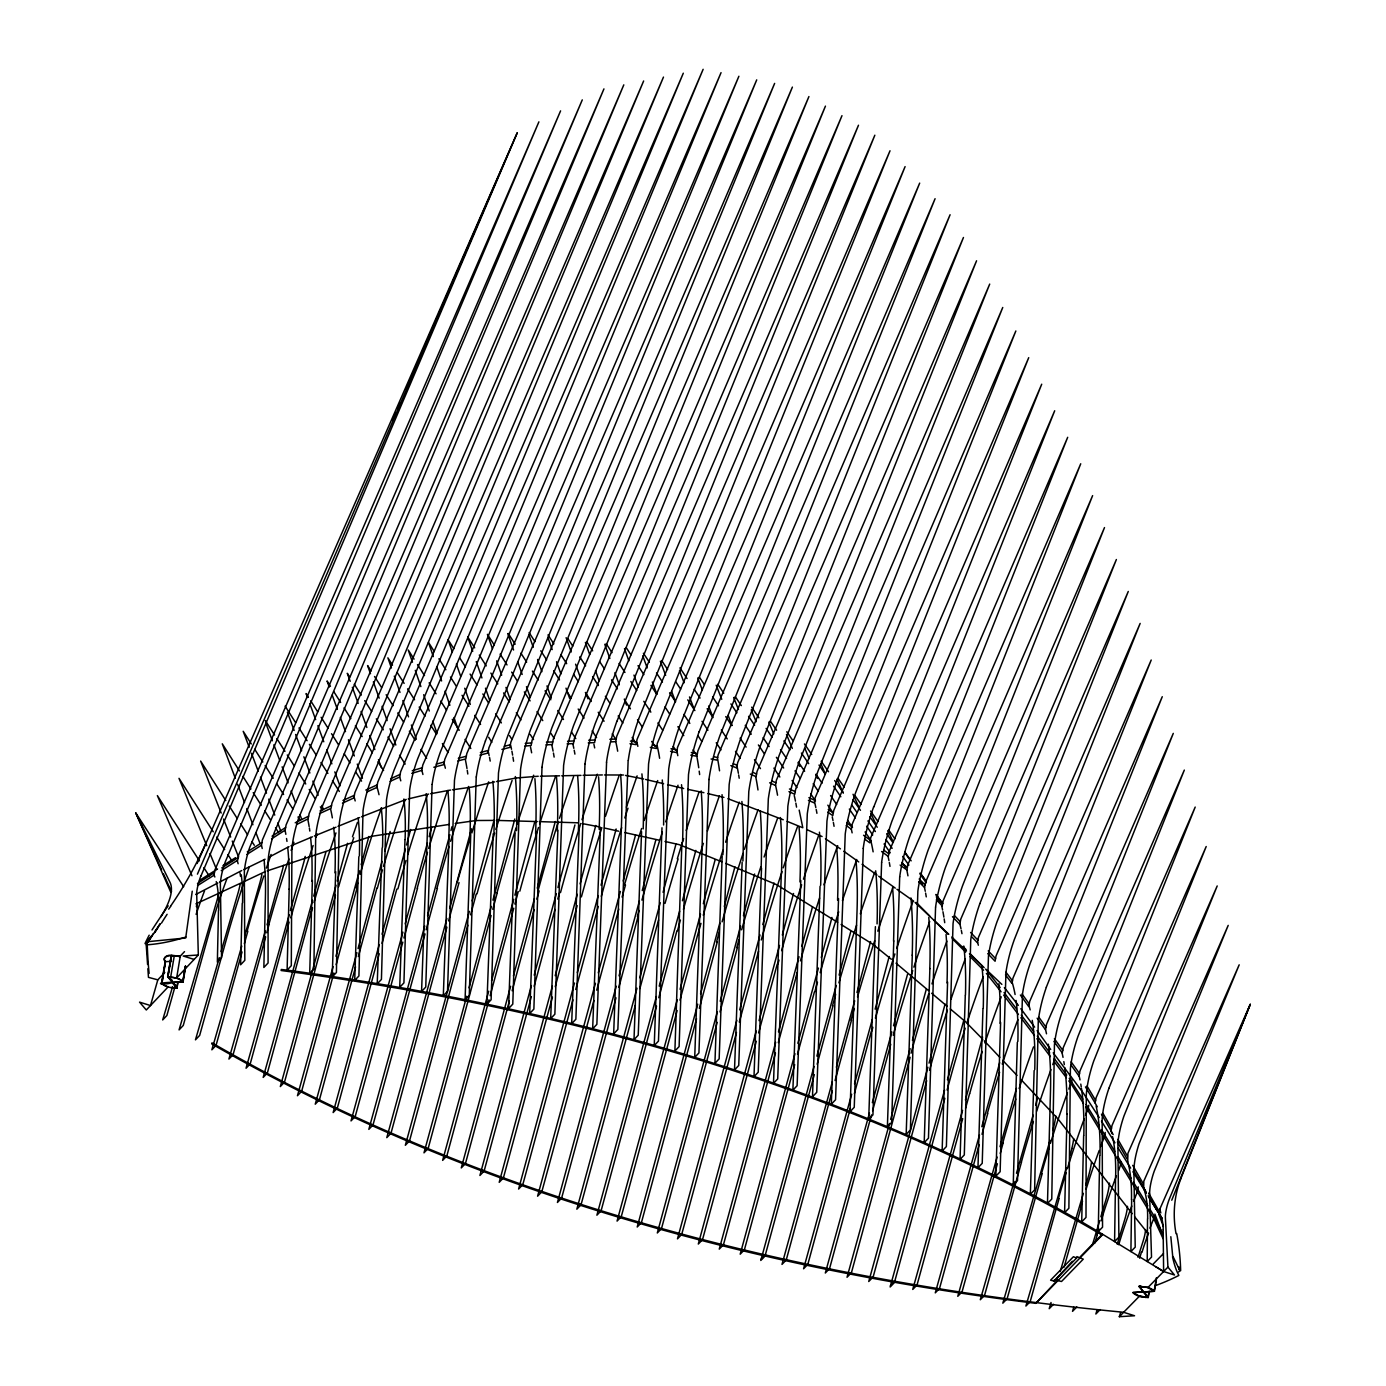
<?xml version="1.0" encoding="UTF-8"?>
<svg xmlns="http://www.w3.org/2000/svg" width="1386" height="1386" viewBox="0 0 1386 1386"><rect width="100%" height="100%" fill="white"/><g stroke="black" fill="none" stroke-linecap="round" stroke-linejoin="round"><path stroke-width="1.5" d="M1147.521 1218.831L1147.21 1261.52L1163.616 1271.516L1174.496 1274.999L1167.93 1267.116L1165.401 1218.034A18.364 4.868 -72.3 0 1 1166.319 1209.181L1166.787 1207.102A18.364 4.868 -72.3 0 1 1169.507 1198.63L1250.276 1004.278L1159.822 1209.077L1158.852 1214.361L1163.374 1226.437M171.829 982.587C185.256 990.176 167.654 989.257 161.504 983.159L165.177 961.711A11.885 5.336 9.7 0 1 171.327 955.439L180.197 956.565M1131.652 1199.496L1130.907 1251.558L1135.221 1247.14L1133.887 1171.724M1143.987 1292.168L1143.052 1291.787L1148.284 1297.487L1139.292 1296.326A11.885 5.336 9.7 0 1 1132.83 1292.566M1115.591 1175.536L1114.587 1241.579L1147.21 1261.52L1151.523 1257.119L1149.583 1193.9M1099.722 1155.716L1098.249 1231.617L1114.587 1241.579L1118.883 1237.161L1117.913 1145.979A34.633 9.182 -72.4 0 1 1123.994 1115.921L1217.203 885.949L1111.988 1125.553L1111.035 1130.855L1113.149 1134.562M218.468 910.446L217.359 962.109L221.569 957.657L220.357 883.87A24.757 6.306 -72.7 0 1 225.329 861.745L538.894 121.847L214.934 869.94L213.981 875.224L197.557 885.619M1083.644 1135.619L1081.704 1221.863L1098.249 1231.617L1102.546 1227.199L1102.165 1119.264A39.553 10.395 -72.4 0 1 1108.921 1088.305M242.204 903.464L240.61 964.777L244.82 960.342L244.334 872.262A31.618 8.091 -72.6 0 1 249.775 847.21L560.585 110.863L238.652 854.919L237.699 860.204L221.275 870.599M289.189 889.084L287.11 970.131C563.686 1007.137 837.941 1083.471 1081.704 1221.863L1086 1217.428L1086.295 1095.165A43.884 11.538 -72.4 0 1 1093.71 1061.087L1195.2 807.068L1080.006 1070.858L1079.036 1076.142L1070.65 1064.552M1067.064 1113.824L1064.587 1212.663L1068.883 1208.245L1070.408 1068.519A43.503 11.383 -72.5 0 1 1077.927 1036.555L1184.32 770.079L1063.253 1047.66L1062.282 1052.962L1053.897 1041.371M312.387 880.508L309.702 973.492L313.894 969.039L315.696 835.463M661.988 827.771L654.244 1045.581L658.454 1041.129L668.71 769.143A62.197 15.956 -72.6 0 1 679.279 726.922L905.093 166.615L657.345 743.225L656.375 748.509L650.294 747.349M1017.324 1042.376L1013.218 1185.099L1017.497 1180.664L1022.452 994.524A46.985 12.283 -72.5 0 1 1030.439 962.75L1151.212 660.013L1012.958 978.135L1011.988 983.436L1005.491 974.895M1000.605 1022.47L995.858 1176.142L1000.138 1171.707L1005.941 972.643A47.869 12.474 -72.5 0 1 1014.344 939.5L1140.158 623.405L996.049 955.942L995.079 961.226L987.733 953.551M1034.129 1070.633L1030.352 1194.299L1034.632 1189.864L1038.253 1021.603A46.604 12.145 -72.5 0 1 1046.343 987.265M335.689 871.673L332.207 976.957L336.417 972.504L339.172 824.826A41.13 10.551 -72.6 0 1 346.465 793.676L643.641 80.977L331.982 803.083L331.029 808.367L319.577 813.599M929.885 968.554L924.202 1142.618L928.464 1138.183L935.567 907.085M947.591 982.033L942.133 1151.004L946.378 1146.568L953.048 923.578A55.769 14.501 -72.5 0 1 962.577 885.654L1104.503 527.564L943.173 900.657L942.203 905.942L936.33 899.809M965.28 995.425L960.048 1159.389L964.292 1154.936L970.754 939.829A53.898 13.999 -72.5 0 1 979.85 903.637M982.951 1008.852L977.962 1167.757L982.224 1163.322L988.461 956.097A52.131 13.548 -72.5 0 1 997.088 921.569L1128.273 591.458L978.412 937.508L977.459 942.792L971.586 936.659M358.818 856.721L354.712 980.422L358.922 975.969L363.045 810.654A41.511 10.638 -72.6 0 1 370.322 781.773L663.478 77.079L354.868 792.636L353.898 797.92L342.463 803.152M470.738 834.476L465.072 1000.051L469.265 995.598L476.23 776.992M681.912 842.48L674.895 1051.038L679.105 1046.586L688.495 774.618A64.345 16.58 -72.6 0 1 699.133 731.652M875.398 926.662L868.693 1119.334L872.937 1114.881L881.635 862.421M893.797 940.886L887.387 1126.887L891.631 1122.452L899.705 876.818M912.3 955.058L906.167 1134.372L910.394 1129.937L917.861 891.163A61.4 15.904 -72.6 0 1 928.048 850.294L1080.733 463.773L907.847 864.691L906.894 869.975L900.138 865.072M382.12 848.007L377.217 983.869L381.427 979.417L386.486 800.068A42.1 10.759 -72.7 0 1 394.144 769.958L683.298 73.198L377.754 782.172L376.784 787.473L367.255 791.822M404.989 839.639L399.722 987.334L403.932 982.882L409.667 790.072A42.775 10.932 -72.7 0 1 417.706 758.714L703.135 69.3L400.641 771.725L399.67 777.026A285.655 73.146 -72.6 0 1 400.779 780.838M641.562 831.6L634.008 1039.673L638.218 1035.203L648.561 764.015A60.222 15.454 -72.6 0 1 659.008 722.435L890.02 150.762L637.075 739.344L636.105 744.629L629.989 743.745M702.096 849.462L694.715 1057.397L698.925 1052.944L709.008 779.452M722.175 856.011L714.933 1063.305L719.161 1058.852L729.157 784.615A68.85 17.689 -72.6 0 1 740.072 740.263L950.086 214.743L718.139 754.868L717.168 760.152L711.087 758.991M761.52 868.173L754.001 1076.662L758.211 1072.21L768.312 798.942A65.991 16.927 -72.6 0 1 779.123 755.509L976.576 260.776L757.051 771.396L756.08 776.68L750.276 774.064M820.062 886.26L812.491 1096.776L816.718 1092.324L826.957 821.049A61.227 15.748 -72.6 0 1 837.508 779.175L1015.851 330.977L815.228 797.608L814.258 802.91L808.402 800.328M838.547 898.561L831.305 1104.209L835.55 1099.756L845.235 833.991A60.274 15.541 -72.6 0 1 855.716 792.428L1028.724 357.657L833.783 810.342L832.813 815.626L827.754 812.161M291.909 849.358L291.303 965.678L287.11 970.131L281.306 969.472L281.115 970.512C567.48 1008.194 852.009 1087.733 1102.165 1235.151L1035.844 1303.342C748.717 1268.069 463.652 1188.911 211.781 1043.918L211.971 1042.861C489.535 1202.875 806.721 1281.703 1123.648 1312.282M449.203 835.342L443.312 995.789L447.522 991.319L454.469 780.335A50.71 12.942 -72.7 0 1 462.993 746.257L738.894 76.247L444.785 759.337L443.832 764.639L433.818 767.255M493.208 833.783L486.902 1004.226L491.112 999.774L498.475 773.041A54.678 13.981 -72.6 0 1 507.917 735.481L774.635 83.385L488.929 747.747L487.959 753.031L479.92 755.162M515.072 833.055L508.575 1008.592L512.785 1004.122L520.564 769.299A59.321 15.125 -72.7 0 1 530.284 730.249L792.394 87.093L510.862 742.082L509.892 747.383L501.923 749.428M742.134 862.283L734.511 1069.923L738.738 1065.47L748.786 791.579A67.758 17.412 -72.6 0 1 759.667 747.556L963.461 237.474L737.681 762.629L736.711 767.931L730.855 765.592M781.306 874.341L773.475 1083.384L777.702 1078.932L787.854 806.305A64.293 16.493 -72.6 0 1 798.579 763.443M800.813 880.526L792.879 1090.176L797.106 1085.74L807.293 813.79A62.717 16.164 -72.6 0 1 817.896 771.396L1002.754 307.467L795.72 788.998L794.75 794.282L788.963 791.631M536.677 831.877L529.677 1013.564L533.87 1009.095L541.995 767.359M557.917 830.214L550.675 1018.641L554.868 1014.188L563.6 765.522A58.766 15.055 -72.6 0 1 573.596 725.519L825.45 106.116L553.257 739.258L552.286 744.559L545.945 744.836M579.175 828.741L571.656 1023.717L575.866 1019.264L584.979 763.963M600.433 827.182L592.654 1028.81L596.864 1024.358L606.583 762.179M196.691 893.485L198.319 954.989L176.524 978.031L167.654 976.887L171.327 955.439L167.671 977.095C188.271 987.837 131.168 983.055 182.796 981.912L185.412 966.233M432.103 784.441L425.762 987.057L421.569 991.51L427.234 836.416A302.789 77.477 -72.7 0 0 426.143 793.71M628.135 760.706L617.861 1029.434L613.651 1033.887L621.378 827.321A419.386 107.484 -72.6 0 0 620.599 774.41M863.322 848.319L854.244 1107.31L849.999 1111.763L856.981 912.664A421.24 108.732 -72.6 0 0 855.924 859.563M192.256 891.198L185.689 937.993L147.349 941.718L146.084 943.052L147.574 964.5M1052.771 1064.639A326.957 85.915 -72.4 0 1 1053.984 1061.364L1054.607 1058.038M1083.488 1103.464L1071.291 1084.164L1072.106 1079.018M1163.149 1238.772L1154.053 1219.247L1087.923 1110.481L1088.738 1105.335M1104.434 1137.629L1105.248 1132.483M1118.745 1170.425L1121.343 1162.248L1118.052 1156.808M1138.253 1186.866L1137.317 1192.289M1150.033 1209.406L1154.469 1216.683L1149.93 1228.221M161.867 983.142L165.488 961.607L171.552 961.382M161.954 983.211L165.488 961.607M172.384 982.397L167.966 977.078L171.639 955.612L174.324 955.63A11.504 5.163 9.7 0 1 180.18 956.738M167.81 977.078L170.669 977.095L174.324 955.63M170.98 987.49L176.958 988.079L177.806 982.05M176.958 988.079L177.945 982.033M185.326 966.146L182.796 981.912L181.219 980.456A11.504 5.163 9.7 0 0 170.669 977.095M176.94 987.872L172.522 982.553L183.108 981.808L185.776 966.215M1035.844 1303.342L1058.124 1279.555M1054.399 1279.728L1061.503 1281.513L1083.263 1259.146L1076.853 1256.617L1076.61 1258.003L1073.405 1256.738L1050.588 1280.196L1054.157 1281.097L1072.348 1261.243M1102.165 1235.151L1102.338 1234.094L1080.231 1256.825M1149.133 1291.457L1147.972 1297.313L1139.292 1296.326M1148.284 1297.487L1149.271 1291.44M1156.444 1277.667L1154.122 1291.319L1133.194 1292.549M1143.173 1292.012L1154.434 1291.232L1156.426 1279.521M262.214 848.509A275.658 70.79 -72.6 0 0 261.469 845.148L262.387 839.933L582.276 99.879L274.203 832.726A35.759 9.182 -72.6 0 0 268.104 860.845L268.07 963.01L263.86 967.463L265.436 895.876A275.641 70.565 -72.7 0 0 264.362 863.79M422.921 774.497A302.789 77.477 -72.7 0 0 421.829 770.339L422.765 765.089L721.049 72.644L440.557 751.541A44.248 11.279 -72.7 0 0 432.155 784.355M617.688 751.195A419.386 107.484 -72.6 0 0 615.748 741.631L616.701 736.364L874.843 135.204L638.53 719.299M852.13 832.865A421.24 108.732 -72.6 0 0 851.333 829.192L852.286 823.942L1041.718 384.199L873.786 806.929M1046.499 1033.8A319.612 83.818 -72.4 0 0 1045.564 1029.694L1046.482 1024.479L1173.284 733.385L1062.126 1011.867A46.414 12.162 -72.5 0 0 1054.434 1044.888L1051.766 1199.046L1047.469 1203.481L1050.467 1092.012A319.612 83.818 -72.4 0 0 1048.336 1044.178M1097.227 1106.756L1095.113 1103.048L1096.083 1097.764L1206.201 846.517L1108.904 1088.287M1127.736 1161.26L1127.909 1153.377L1228.204 925.38L1139.119 1143.589A32.779 8.576 -72.5 0 0 1133.973 1171.568M675.952 844.161L663.097 892.324M695.841 850.415L682.432 900.761M494.005 820.512L472.21 900.917M514.812 819.005L492.931 900.155M831.964 917.463L821.257 957.639M850.761 931.617L839.102 975.068M870.564 941.544L856.964 992.515M889.188 956.513L875.138 1009.147M945.096 1004.088L929.036 1063.149M907.466 974.497L893.554 1025.744M926.281 989.292L912.421 1040.349M982.605 1037.04L965.436 1099.982M410.637 829.469L406.531 845.01M635.55 835.013L623.198 881.028M655.769 840.193L642.22 890.574M325.918 851.87L313.721 896.101M450.97 830.578L451.923 826.784M616.146 828.984L601.039 885.204M715.141 859.736L703.343 903.689M734.926 866.822L724.324 906.392M347.574 843.277L337.231 881.063M534.667 822.21L514.882 895.165M555.301 821.5L537.266 888.183M595.807 825.467L580.076 883.87M754.625 874.012L743.45 915.661M1052.892 1130.37L1053.828 1126.593A39.085 10.222 -72.5 0 0 1055.785 1115.973M368.901 836.468L361.209 864.621M431.652 827.095L429.14 836.711M774.029 883.003L762.837 924.531M793.52 893.485L782.345 935.013M1071.88 1148.526L1070.044 1155.422M390.142 831.479L384.875 851.004M812.491 906.877L801.87 946.274M963.547 1021.239L947.452 1079.781M467.827 925.19L409.546 1140.834L405.336 1145.286L469.369 911.364M470.616 914.812L476.23 894.074M491.112 915.54L428.187 1148.388L423.995 1152.84L466.718 996.222M492.792 909.303L497.279 892.671M489.015 999.808L446.846 1155.924L442.636 1160.377L488.704 991.233M490.142 995.65L513.773 908.211M514.882 904.053L518.26 891.562M509.338 1001.16L465.488 1163.478L461.278 1167.93L510.62 986.312M512.144 990.747L534.078 909.597M536.884 899.185L539.137 890.869M531.375 985.585L479.92 1175.467L484.13 1171.014L531.358 996.638M534.216 975.155L556.271 893.779M557.952 887.525L574.93 824.93M534.164 986.26L554.954 909.441M557.778 899.064L559.459 892.844M552.356 986.139L499.203 1182.327L503.413 1177.875L552.425 997.071M555.197 975.692L577.252 894.299M555.232 986.676L577.2 905.63M656.531 1006.097L601.108 1210.74L596.898 1215.193L656.375 996.551M658.783 997.729L676.888 930.907M677.148 1010.55L621.274 1216.648L617.065 1221.101L677.234 999.739M679.972 1000.138L697.47 935.602A482.519 123.874 -72.6 0 1 700.987 923.371M696.534 1018.745L641.441 1222.556L637.213 1227.008L697.73 1004.244M699.341 1008.332L717.324 941.787M717.203 1022.366L661.52 1228.533L657.31 1232.986L717.376 1011.693M720.01 1011.953L737.439 947.4M311.348 911.347L267.377 1072.955L263.184 1077.407L312.56 900.259M335.447 895.165L284.511 1082.12L280.319 1086.572L336.088 885.221M333.887 972.989L301.646 1091.284L297.453 1095.737L333.056 966.648M336.157 964.691L357.086 887.906M355.544 966.891L319.456 1099.739L315.246 1104.192L356.912 952.702M358.35 956.513L376.957 887.993M379.244 953.776L337.335 1108.107L333.142 1112.56L379.21 944.576M382.068 943.346L396.794 889.136M425.017 933.921L373.025 1124.912L368.832 1129.365L424.74 926.021M426.143 929.763L437.439 888.253M446.898 927.165L391.008 1133.176L386.798 1137.646L446.898 918.537M448.596 920.928L459.026 882.57M469.005 987.854L491.216 906.409M491.562 980.786L513.738 899.341M513.444 975.865L534.442 898.63M574.497 983.02L518.607 1189.049L522.817 1184.58L572.938 999.86M577.321 972.608L598.215 895.599M575.762 989.483L598.284 906.444M595.426 983.298L537.595 1196.205L541.822 1191.752L593.884 1000.553M598.267 972.868L620.374 891.475M596.708 990.158L618.78 909.112M616.216 986.226L557.432 1202.476L561.642 1198.024L615.99 997.799M619.04 975.831L639.396 900.969M618.832 987.369L638.08 916.458M636.988 988.218L576.836 1209.198L581.046 1204.746L635.36 1005.197M639.83 977.788L660.256 902.736M639.882 988.564L658.558 919.975M659.216 986.139L679.608 911.174M680.076 989.309L700.519 914.119M700.571 993.831L719.802 923.041M720.218 1001.246L740.609 926.091M736.832 1020.287L677.477 1238.876L681.704 1234.424L736.486 1032.483M739.656 1009.874L759.996 934.944M739.31 1022.071L758.506 951.298M756.219 1031.063L698.301 1244.056L702.529 1239.621L756.306 1041.267M759.06 1020.633L779.504 945.443M758.575 1032.917L777.269 964.015M775.658 1042.359L719.247 1249.132L723.475 1244.68L775.484 1052.996M778.499 1031.912L799.012 956.721M778.308 1042.584L795.824 977.996M794.68 1064.621L744.421 1249.739L740.193 1254.191L794.992 1053.707M797.504 1054.209L814.448 991.804M814.31 1074.652L765.037 1256.011L760.793 1260.463L814.015 1066.492M817.134 1064.223L833.003 1005.855M832.224 1090.955L786.243 1259.961L781.999 1264.396L832.362 1081.756M835.065 1080.526L851.541 1020.027M850.415 1108.124L807.83 1264.327L803.585 1268.779L851.662 1094.299M854.4 1093.537L871.43 1031.063M871.482 1114.898L829.556 1268.588L825.311 1273.024L869.472 1113.01M872.626 1110.74L890.748 1044.282M289.05 922.14L250.242 1063.79L246.05 1068.242L289.241 914.639M382.051 934.216L405.388 849.15M402.824 942.133L355.232 1116.458L351.022 1120.91L402.893 932.172M403.95 937.993L417.55 888.183M449.757 908.09L471.517 828.793M797.851 1043.26L818.416 968.086M816.874 1056.097L836.243 985.463M910.134 1057.327L851.108 1273.89L851.281 1272.833L847.037 1277.268L889.483 1123.474M926.68 1080.716L872.833 1278.135L873.007 1277.078L868.745 1281.513L927.892 1067.289M929.521 1070.373L931.201 1064.171A322.782 83.922 -72.5 0 1 947.4 1010.203M944.819 1098.318L894.42 1282.535L890.141 1286.988L944.576 1090.141M947.106 1090.002L951.091 1075.449A290.072 75.502 -72.5 0 1 965.21 1028.204M265.644 936.884L233.108 1054.625L228.915 1059.06L265.298 931.045M266.77 932.778L269.04 924.549M335.932 956.236L359.476 870.876M358.056 948.544L382.034 861.382M405.18 923.873L427.425 842.931M427.581 915.644L449.844 834.718M836.364 1067.237L854.677 1000.831M854.538 1083.921L872.279 1019.524M872.331 1102.632L891.839 1031.981M890.626 1119.316L910.134 1048.665M962.716 1118.658L917.03 1284.995L912.75 1289.43L962.542 1110.394M965.574 1108.263L969.576 1093.71M979.14 1144.715L939.535 1288.426L935.273 1292.861L979.486 1134.943M982.016 1134.302L987.75 1113.478M997.383 1163.755L962.057 1291.873L957.778 1296.308L997.088 1157.05M1000.242 1153.429L1003.083 1143.103M242.048 951.957L216.06 1045.356L211.867 1049.808L241.753 946.049M244.369 943.658L247.834 931.201M1021.482 1162.161L984.58 1295.304L980.3 1299.739L1014.119 1181.513M981.808 1126.697L998.544 1066.891A42.412 11.105 -72.5 0 0 999.635 1062.612M1016.44 1088.46L1000.034 1146.655M174.913 986.919L166.874 1015.505L162.682 1019.94L172.574 986.745M290.402 910.498L304.279 860.55A44.473 11.434 -72.6 0 0 305.215 856.409M1042.151 1173.751L1007.12 1298.751L1002.823 1303.169L1050.034 1140.349M1059.077 1198.561L1030.196 1301.627L1025.9 1306.045L1066.406 1167.809M622.089 897.071L625.502 885.03M1094.975 1242.913L1097.314 1234.666M164.795 972.452L157.813 979.85L150.485 1005.543L139.553 1002.13L146.292 1009.996L168.087 986.953A11.885 5.336 9.7 0 1 161.504 983.159M267.048 924.843L282.623 869.299A44.3 11.331 -72.7 0 0 283.472 865.384M1064.119 1267.029L1081.201 1207.015M1016.492 1173.232L1033.107 1115.158M244.733 935.671L260.118 882.016A43.815 11.279 -72.6 0 0 261.919 874.41M219.317 957.657L195.461 1039.847L199.671 1035.394L225.762 941.614A295.253 75.728 -72.6 0 1 249.324 866.77M221.119 951.489L238.583 891.111A39.12 10.066 -72.6 0 0 240.159 884.303M1051.038 1302.511L1049.202 1308.696L1053.516 1304.278M1060.186 1271.62L1083.367 1193.363M1085.81 1185.134L1088.253 1176.887A30.752 8.108 -72.4 0 0 1091.51 1162.057M1139.638 1258.211L1141.44 1252.182M1073.769 1307.241L1072.521 1311.347L1076.835 1306.946M1092.237 1245.529L1099.635 1220.841M1100.865 1216.735L1106.409 1198.214A28.985 7.658 -72.4 0 0 1109.476 1183.107M1097.106 1309.909L1095.858 1314.015L1100.172 1309.597M1117.203 1244.195L1124.739 1219.559A22.072 5.839 -72.4 0 0 1127.494 1206.305M1123.63 1312.299L1134.545 1315.747L1119.316 1316.7L1120.598 1312.594M1138.01 1257.293L1143.173 1240.938A16.216 4.279 -72.4 0 0 1145.564 1229.555M1171.759 1200.207L1250.276 1004.278L1180.803 1178.724M979.833 903.62L1116.388 559.511L960.793 919.074L959.822 924.375L952.477 916.683M798.544 763.409L989.708 284.078L776.42 780.145L775.45 785.446L769.646 782.813M1046.309 987.23L1162.265 696.708L1029.729 1001.316L1028.758 1006.6L1020.373 995.027M699.185 731.704L919.68 183.108L677.563 747.297L676.611 752.581L670.529 751.368M616.891 721.396L858.488 125.225L595.547 737.335L594.594 742.619L588.253 742.913M485.395 740.921L756.721 79.868L466.805 753.586L465.852 758.887L457.83 760.966M197.418 874.15L517.221 132.848L197.124 863.495M200.866 876.195L517.221 132.848L420.027 357.086M392.498 420.599L395.98 412.578M397.661 408.679L400.277 402.65M406.254 388.842L409.736 380.838M411.417 376.94L414.033 370.911M415.713 367.013L418.295 361.053M168.694 909.181L170.669 906.34M150.138 938.131L146.084 943.052L151.299 936.139M155.197 930.959L160.395 924.046M151.507 936.745L147.349 941.718L157.64 928.343M146.084 943.052L151.351 936.364M147.349 941.718L151.421 936.676M184.511 951.628L180.267 956.097L176.646 978.048A11.885 5.336 9.7 0 1 183.108 981.808M761.139 1259.25L765.367 1254.815M890.488 1285.758L894.75 1281.322M1054.157 1281.097L1076.61 1258.003M1153.187 1264.049L1163.426 1253.62M1119.316 1316.7L1139.431 1296.187L1148.266 1297.296L1144.091 1292.133M1167.93 1267.116L1147.833 1287.611L1154.07 1291.25M1178.602 1271.984L1179.902 1270.65L1178.516 1266.665L1179.902 1270.65L1172.66 1255.803L1170.823 1236.71M197.47 883.506L214.449 872.574M272.054 836.174L285.62 827.529M271.569 838.825L285.135 830.162L286.105 824.878L603.95 88.877L298.683 818.035A40.385 10.256 -72.7 0 0 291.978 849.254M199.515 880.387L217.55 868.987M221.76 867.965L238.184 857.553M247.297 851.818L261.867 842.653M246.812 854.469L261.4 845.304M222.955 865.592L235.568 857.657M268.763 857.293L288.998 846.638M219.629 882.068L241.701 870.564M195.721 894.507L217.793 883.021M295.201 822.799L308.628 816.163M296.639 824.497L308.142 818.814L309.113 813.53L623.804 84.858L322.626 805.612A41.043 10.43 -72.7 0 0 315.783 835.342M243.641 869.611L265.09 859.233M243.434 881.894L265.263 871.586M195.911 903.863L241.597 882.726M320.062 810.949L331.514 805.716M342.948 800.502L354.383 795.269M365.835 790.055L377.269 784.822M390.609 778.741L400.156 774.376M390.142 781.375L399.67 777.026M290.956 845.824L312.439 836.78M314.397 835.983L336.018 827.182M337.976 826.368L359.598 817.567M361.555 816.77L406.237 799.393M267.203 870.893L371.136 836.399L448.977 824.462M412.231 770.755L422.28 767.74M411.746 773.405L421.794 770.391M480.405 752.511L488.444 750.398M436.295 764.084L444.3 761.988M458.316 758.333L466.337 756.236M504.383 746.274L510.377 744.732M408.264 798.908L428.569 794.091M494.611 781.912L472.037 787.057L452.512 789.795M430.578 793.728L450.554 790.072M496.604 781.548L516.493 777.962L538.236 776.247M455.214 823.475L476.195 820.512L494.438 820.408M1143.415 1291.821L1138.997 1286.503L1147.972 1287.473A11.885 5.336 9.7 0 1 1154.434 1291.232M1138.997 1286.503L1140.609 1286.312M525.259 743.433L531.635 742.879M524.774 746.084L531.15 745.512L532.103 740.228L808.922 96.552L551.975 727.598A58.091 14.899 -72.6 0 0 541.961 767.411M198.319 954.989L183.177 956.011L194.109 959.424M1141.995 1286.503L1138.98 1286.295L1147.972 1287.473M1143.052 1291.856L1133.142 1292.462L1139.431 1296.187M1145.321 1297.469L1148.128 1297.313L1139.292 1286.485M546.43 742.203L552.771 741.908M567.584 741.233L573.925 740.938M588.721 740.263L595.079 739.985M609.875 739.31L616.216 739.015M567.099 743.884L573.44 743.589L574.41 738.305L841.978 115.662L595.252 723.475A57.103 14.57 -72.7 0 0 585.031 763.911M611.503 741.856L615.73 741.666M540.367 776.212L559.615 775.813M561.746 775.779L580.977 775.38M583.125 775.328L602.356 774.947M604.469 774.947L623.492 775.017M176.646 987.889L172.21 982.57M496.465 820.391L537.266 821.569M539.31 821.621L578.222 822.816M630.474 741.094L636.59 741.978M691.302 752.529L697.383 753.62M690.817 755.162L696.898 756.271L697.868 750.987L935.082 198.7L719.819 735.845A66.511 17.134 -72.6 0 0 708.939 779.521M652.806 745.096L656.86 745.859M713.599 756.739L717.653 757.501M582.276 823.596L598.457 826.697M625.502 775.415L643.606 778.967M671.015 748.717L677.096 749.947M687.699 789.344L703.897 792.671M624.722 832.553L658.939 840.124M665.003 841.475L679.14 844.628L721.881 861.815M604.521 828.048L618.658 831.202M707.899 793.606L723.908 797.4M645.616 779.452L663.617 783.696M667.619 784.667L683.662 788.513M180.388 956.132L168.763 955.335A11.885 5.336 9.7 0 0 164.414 959.77L165.246 961.243M157.813 979.85L148.458 977.355L147.869 968.779M727.91 798.7L783.246 819.767M733.281 763.721L737.196 765.28M787.161 821.378L802.806 827.754L799.185 810.1M725.727 863.409L776.437 884.597L837.594 922.314M808.887 797.678L814.743 800.259M752.685 772.279L756.565 774.029M772.071 781.046L775.935 782.795M806.669 829.521L822.089 836.538M789.448 788.98L795.235 791.631M1155.56 1266.596L1163.616 1271.516L1163.166 1230.006M841.077 924.514L872.626 944.126L891.354 959.268M825.432 838.773L840.436 848.856M828.239 809.511L833.298 812.976M896.95 889.292L913.651 901.125M843.762 851.247L858.731 861.953M862.057 864.327L877.009 875.034M878.672 876.212L895.287 888.114M902.303 863.651L907.38 867.341M846.759 822.886L851.801 826.593M863.565 835.256L870.304 840.193M883.748 850.103L888.79 853.811M846.274 825.519L851.316 829.244M864.76 839.136L869.819 842.844L870.772 837.56L1054.694 410.758L891.839 821.413A62.093 16.078 -72.6 0 0 881.6 862.456M881.583 851.506L888.322 856.461L889.275 851.16L1067.688 437.3L909.909 835.897A61.608 15.904 -72.6 0 0 899.722 876.818M896.014 963.183L928.551 990.626M931.652 993.242L947.158 1006.305M950.259 1008.921L965.765 1021.984M915.107 902.494L948.821 934.285M951.766 937.057L966.492 950.987M969.438 953.759L984.181 967.688M1001.853 984.389L985.654 969.074L1000.138 987.542M919.161 879.036L925.051 884.874M918.675 881.669L924.583 887.525L925.536 882.224L1092.618 495.616L945.339 867.723A60.274 15.558 -72.5 0 0 935.602 907.033M970.512 954.07L982.483 966.111M963.045 946.534L966.025 949.549M916.25 902.442L929.711 915.99M934.199 920.512L947.678 934.06M952.165 938.565L965.626 952.113M970.113 956.635L983.575 970.183M1148.63 1196.932L1162.178 1218.571L1148.18 1195.789M967.185 1023.422L982.83 1039.361M988.218 950.9L995.564 958.575M936.815 897.158L942.688 903.291M954.434 915.574L960.307 921.725M970.598 932.466L977.944 940.141M1002.684 1060.342L1016.995 1075.397M984.251 1040.817L999.843 1057.345M1021.291 1079.902L1058.142 1119.108L1132.206 1213.703M1134.805 1216.96L1147.816 1233.193M986.399 973.37L1001.073 991.787M1004.382 987.612L1018.329 1005.352M1021.274 1015.158L1033.592 1031.288M1020.858 1017.74L1034.424 1035.481M1005.976 972.244L1012.473 980.786M1054.486 1058.904L1066.77 1075.103M1069.23 1078.343L1082.778 1099.133M1004.036 992.515L1016.354 1008.696M1054.07 1061.468L1066.371 1077.684M1068.831 1080.924L1071.291 1084.164M1003.637 995.079L1018.398 1014.5M1037.3 1036.139L1049.566 1052.39M1036.884 1038.703L1050.38 1056.6M1020.841 1008.696L1034.649 1027.147M1053.221 1052.823L1083.332 1093.104L1099.219 1117.566M935.966 894.438L942.289 903.083M921.032 874.116L926.108 881.08M936.226 894.992L942.549 903.689M1054.382 1038.72L1062.767 1050.311M1071.135 1061.901L1079.521 1073.509M1022.054 994.022L1029.244 1003.949M1038.824 1017.203L1045.997 1027.13M1037.144 1018.19L1045.512 1029.781M904.833 852.061L911.174 860.827M920.044 873.093L926.385 881.86M936.52 895.893L941.579 902.91M1037.126 1030.578L1050.709 1049.462M888.686 830.041L894.94 838.842M904.971 852.91L909.996 859.944M920.027 874.029L926.298 882.83M936.33 896.898L940.089 902.182M870.547 811.053L877.979 821.517M886.642 833.731L892.827 842.463M902.719 856.409L908.904 865.141M920.044 880.838L922.522 884.337M854.937 795.633L861.139 804.417M869.819 816.718L877.251 827.251M885.931 839.552L892.134 848.336M902.061 862.387L905.768 867.653M838.097 778.464L844.317 787.317M853.014 799.705L860.463 810.325M867.913 820.928L875.38 831.548M884.077 843.935L890.28 852.788M821.188 761.226L828.551 771.759M834.684 780.543L843.277 792.844M851.87 805.127L856.773 812.161M866.596 826.195L872.73 834.978M651.68 741.441L655.266 746.638M804.452 743.953L811.728 754.521M819.005 765.072L825.068 773.873M833.558 786.191L840.834 796.759M849.323 809.077L855.387 817.879M865.089 831.946L871.17 840.748M786.815 731.773L792.896 740.626M801.403 753.031L808.714 763.669M816.007 774.289L822.089 783.159M830.595 795.564L836.676 804.417M847.626 820.356L852.494 827.442M770.477 721.292L776.576 730.214M783.904 740.921L790.003 749.843M798.544 762.335L804.642 771.257M813.184 783.748L818.052 790.886M827.823 805.162L832.691 812.3M751.645 707.172L758.87 717.792M766.094 728.412L772.123 737.248M780.561 749.635L786.59 758.489M795.01 770.876L799.843 777.944M810.689 793.866L815.505 800.952M735.29 696.69L741.337 705.613M748.579 716.302L754.625 725.225M763.097 737.698L769.143 746.604M776.385 757.31L783.644 768M792.116 780.491L796.95 787.612M717.792 684.303L723.769 693.225M730.924 703.915L736.902 712.837M745.252 725.328L751.229 734.233M758.385 744.94L764.362 753.845M773.908 768.121L779.868 777.026M699.393 677.148L704.192 684.32M712.577 696.881L718.554 705.838M725.744 716.614L731.739 725.571M740.107 738.132L746.101 747.106M754.486 759.649L760.464 768.624M679.954 667.861L687.04 678.516M694.143 689.171L700.051 698.059M707.137 708.714L713.045 717.601M721.326 730.024L727.234 738.911M735.516 751.333L740.245 758.437M661.676 660.55L667.602 669.49M675.918 681.999L680.665 689.137M687.768 699.861L694.888 710.585M702.009 721.309L707.934 730.249M716.233 742.757L720.98 749.913M643.399 653.239L649.358 662.231M656.496 673.024L662.456 682.016M669.594 692.809L675.554 701.801M683.887 714.396L689.83 723.405M698.163 736.001L701.732 741.389M626.281 647.695L630.976 654.868M638.01 665.644L643.884 674.618M650.918 685.377L656.791 694.351M665.003 706.912L669.681 714.102M677.893 726.662L683.766 735.637M693.087 749.878L696.396 754.954M606.15 643.624L612.023 652.633M619.092 663.461L624.965 672.47M630.855 681.496L636.728 690.505M643.797 701.316L650.848 712.144M657.917 722.955L662.629 730.179M673.215 746.413L675.571 750.034M586.763 641.787L592.654 650.848M599.74 661.728L604.469 668.97M611.538 679.833L617.446 688.894M624.532 699.774L630.439 708.835M637.508 719.698L642.238 726.957M568.139 638.981L572.799 646.136M579.781 656.877L585.602 665.834M592.584 676.559L598.405 685.516M605.387 696.257L610.048 703.412M618.191 715.938L622.851 723.094M632.155 737.421L635.55 742.653M548.007 634.909L553.846 643.901M560.845 654.694L566.683 663.686M573.7 674.48L578.36 681.669M585.377 692.463L591.216 701.455M598.215 712.248L604.053 721.24M203.881 867.74L209.165 875.883M183.68 886.711L135.724 812.854L170.894 892.445M612.231 733.835L615.557 738.981M227.928 854.677L232.311 861.468M199.428 860.862L157.363 795.599L191.961 875.727M529.123 632.605L534.961 641.701M540.8 650.796L546.638 659.892M553.655 670.824L559.494 679.92M566.493 690.834L571.171 698.111M578.187 709.026L584.026 718.121M592.203 730.872L596.552 737.647M508.264 633.454L515.159 644.213M520.911 653.17L526.663 662.127M532.415 671.101L538.166 680.058M545.062 690.817L550.814 699.774M557.726 710.533L563.478 719.49M571.517 732.033L575.779 738.669M494.352 645.131L487.422 634.355L492.411 648.631M500.121 654.123L507.033 664.916M511.642 672.106L517.411 681.08M524.324 691.874L530.093 700.866M537.006 711.642L542.775 720.633M550.848 733.211L554.279 738.565M298.007 816.995L300.069 820.217M474.688 647.851L467.758 637.04L472.713 651.351M479.313 655.076L486.243 665.886M490.869 673.094L497.799 683.904M503.586 692.931L509.372 701.94M516.302 712.75L520.928 719.975M530.18 734.389L533.523 739.604M453.863 648.769L448.076 639.726L452.234 651.853M459.667 657.813L465.453 666.857M470.097 674.081L477.044 684.944M482.848 693.97L488.634 703.014M495.599 713.877L501.385 722.903M509.494 735.568L511.677 738.963M320.339 806.825L322.47 810.169M251.282 743.918L243.191 731.288L249.203 747.245M254.747 749.341L262.82 761.988M265.124 765.592L273.215 778.239M276.68 783.644L283.61 794.49M287.058 799.895L292.844 808.922M252.061 841.735L254.314 845.269M213.236 831.773L179.002 778.326L206.739 845.651M216.666 837.109L224.653 849.583M448.111 752.546L442.394 743.554M371.067 671.032L367.585 665.557L370.478 673.7M374.549 676.489L381.514 687.439M386.157 694.732L393.122 705.665M397.765 712.958L403.569 722.089M409.372 731.202L415.176 740.315M420.98 749.428L426.645 758.333M349.601 676.922L347.28 673.284L350.19 681.306M354.262 684.216L361.226 695.148M364.709 700.623L371.691 711.555M376.334 718.849L383.298 729.798M387.941 737.075L393.763 746.188M399.566 755.318L405.162 764.102M339.345 791.475L332.519 780.734M265.315 720.512L274.567 735.013M276.871 738.651L284.962 751.333M287.266 754.954L294.196 765.834M298.822 773.093L305.752 783.974M309.217 789.414L314.986 798.475M275.519 827.788L278.586 832.622M225.797 800.571L200.641 761.07L221.188 813.062M229.227 805.959L237.231 818.52M240.662 823.908L247.522 834.667M434.268 651.507L428.482 642.376L433.316 656.6M438.894 658.8L445.842 669.75M450.467 677.044L456.254 686.157M462.04 695.287L468.988 706.236M474.774 715.349L480.561 724.48M488.669 737.248L491.874 742.307M414.067 659.13L408.264 650.017L412.474 662.213M417.532 664.604L424.497 675.554M429.123 682.848L436.07 693.797M440.713 701.091L446.5 710.204M452.286 719.334L459.251 730.283M465.038 739.396L470.824 748.492M392.515 665.124L387.889 657.83L391.441 668M397.158 672.418L404.123 683.367M407.605 688.842L414.553 699.774M419.196 707.068L425 716.198M430.786 725.311L436.59 734.424M361.555 781.132L355.804 772.071M285.118 706.115L295.53 722.504M298.995 727.962L307.086 740.696M309.39 744.334L316.337 755.249M320.963 762.543L327.893 773.457M1086.104 1104.399L1099.341 1126.004M1085.706 1106.964L1087.923 1110.481M383.575 770.477L378.014 761.694M308.402 697.193L306.098 693.537L307.571 697.556M310.724 700.848L317.654 711.798M321.119 717.272L328.066 728.239M331.531 733.714L338.461 744.68M344.248 753.811L350.034 762.941M239.466 770.945L222.28 743.814L235.308 778.204M242.914 776.368L250.918 789.015M253.222 792.636L261.244 805.301M264.674 810.723L270.409 819.75M330.457 686.33L327.061 680.959L329.262 687.04M333.853 691.718L340.644 702.477M344.04 707.865L350.831 718.624M355.37 725.814L362.162 736.572M366.701 743.745L372.349 752.719M1101.472 1121.17L1114.95 1142.809M1132.899 1171.724L1146.378 1193.311M1118.311 1148.232L1130.664 1168.121M1147.816 1205.785L1133.453 1182.189M1121.343 1162.248L1131.253 1178.568M1114.742 1151.368L1101.541 1129.625M1087.022 1086.052L1095.598 1100.397M1085.463 1086.901L1095.113 1103.048M1141.128 1183.505L1145.477 1190.869M1150.917 1200.051L1157.431 1211.069M1137.889 1178.013L1140.037 1181.686M1132.708 1165.349L1143.329 1183.852M1148.665 1193.138L1159.337 1211.728M1133.298 1169.836L1146.049 1192.064M1103.013 1113.374L1111.503 1128.204M1101.472 1114.171L1111.035 1130.855M1117.878 1139.361L1127.407 1156.097M1117.393 1141.995L1126.974 1158.852M1160.636 1216.163L1161.693 1218.675M887.75 830.595L893.416 842.238M870.841 813.426L876.385 825.12M853.031 794.282L859.337 808.003M161.642 869.923L135.724 812.854L169.958 882.258A104.556 33.87 -39.1 0 1 160.845 916.839M163.427 873.873L171.483 891.579M837.005 779.071L843.173 792.844M1154.469 1216.683L1163.079 1236.433M820.945 763.859L825.242 773.752M1163.235 1236.208L1154.867 1214.101M804.989 748.631L809.181 758.575M815.869 774.497L817.549 778.464M786.486 734.459L792.307 748.44M798.111 762.421L799.774 766.406M768.849 722.089L773.752 733.956M209.996 853.568L216.528 869.42M751.264 709.805L756.115 721.725M733.662 697.539L738.461 709.493M716.198 685.221L721.76 699.306M728.1 715.401L732.068 725.45M223.562 819.074L230.682 837.075M232.259 841.059L238.583 857.068M697.712 677.997L702.373 690.02M708.592 706.063L712.491 716.094M679.486 670.633L684.095 682.778M689.483 696.95L694.109 709.078M237.612 784.285L244.508 802.477M246.795 808.558L252.928 824.739M255.994 832.83L259.823 842.948M251.472 753.239L258.229 771.205M260.481 777.182L266.493 793.156M268.745 799.133L274.757 815.107M277.772 823.076L280.769 831.063M660.377 661.243L665.644 675.363M671.673 691.493L675.432 701.576M265.662 722.712L272.384 740.765M273.891 744.767L279.868 760.81M282.12 766.822L288.097 782.865M291.095 790.886L295.582 802.91M300.069 814.933L301.576 818.953M287.37 712.196L294.127 730.439M295.616 734.493L301.611 750.71M303.863 756.791L309.858 773.007M312.855 781.115L318.104 795.304M321.864 805.439L323.354 809.493M642.775 655.873L647.193 667.931M652.356 682.016L656.773 694.074M309.771 703.586L315.661 719.646M317.879 725.675L323.77 741.753M326.715 749.791L331.878 763.842M334.823 771.881L339.968 785.949M332.224 695.148L337.387 709.337M340.332 717.446L345.495 731.652M348.44 739.76L354.331 755.976M357.276 764.084L362.439 778.274M352.356 687.335L358.16 703.395M361.07 711.434L366.874 727.494M369.767 735.533L374.844 749.583M378.465 759.632L381.375 767.653M624.497 648.648L628.863 660.862M633.956 675.086L638.322 687.3M604.781 644.299L609.857 658.489M614.934 672.66L619.282 684.823M624.358 699.012L626.524 705.093M585.377 642.411L589.708 654.521M595.495 670.685L599.098 680.769M566.112 637.681L571.205 651.957M575.588 664.171L579.954 676.403M585.776 692.705L587.959 698.821M547.851 637.404L552.2 649.584M556.548 661.763L560.914 673.942M565.99 688.149L569.611 698.301M528.95 635.065L533.264 647.279M537.595 659.476L541.926 671.69M546.968 685.914L551.299 698.128M373.371 681.86L379.175 698.163M382.068 706.306L387.127 720.581M390.038 728.724L395.824 745.027M507.83 633.697L513.565 649.999M517.862 662.213L522.158 674.445M526.455 686.676L530.041 696.863M496.69 660.879L501.68 675.173M505.959 687.421L510.239 699.67M394.3 676.143L399.982 692.428M402.841 700.571L408.524 716.857M411.382 724.999L416.354 739.24M476.264 661.59L481.93 677.945M485.481 688.184L489.726 700.45M415.28 670.339L420.876 686.607M423.683 694.732L429.279 711.001M432.796 721.153L436.988 733.35M456.41 663.981L460.585 676.108M464.743 688.218L470.304 704.4M436.763 666.753L441.597 680.959M445.045 691.112L449.861 705.318M454.002 717.498L458.142 729.694M1159.822 1209.077L1160.81 1212.975M637.006 742.601A440.835 113.964 -72.5 0 1 637.855 746.361M641.909 773.89A440.835 113.964 -72.5 0 1 643.191 828.897M677.026 751.662A490.384 126.195 -72.6 0 1 677.806 755.682M681.531 784.719A490.384 126.195 -72.6 0 1 682.605 841.319M657.328 746.378A460.689 119.092 -72.5 0 1 659.615 758.298M662.265 779.971A460.689 119.092 -72.5 0 1 663.599 824.965M264.016 859.563A275.658 70.79 -72.6 0 1 264.483 863.565M237.352 861.035A198.406 50.624 -72.8 0 1 238.132 863.738M240.038 872.937A198.406 50.624 -72.8 0 1 240.506 876.333M1127.65 1161.468A195.738 51.732 -72.4 0 1 1131.496 1199.756M794.23 795.46A415.921 106.687 -72.7 0 1 795.46 801.143M795.841 803.1A415.921 106.687 -72.7 0 1 796.552 807.12M799.012 826.801A415.921 106.687 -72.7 0 1 799.947 881.964M814.604 802.13A412.231 106.445 -72.5 0 1 815.817 807.57M816.198 809.441A412.231 106.445 -72.5 0 1 816.926 813.305M819.421 832.172A412.231 106.445 -72.5 0 1 820.651 885.273M149.116 973.422A283.922 32.796 -83.9 0 1 147.124 940.938M185.863 937.023A279.47 163.652 -58.5 0 1 146.396 944.854M205.63 843.693A102.616 26.594 -60.4 0 1 170.634 906.063M1178.654 1274.981A224.497 35.793 -84.9 0 1 1172.504 1256.721M1178.741 1275.501A224.982 142.429 -56.6 0 1 1155.595 1285.55M497.037 892.74A414.622 106.358 -72.6 0 1 516.008 827.927M517.221 824.116A414.622 106.358 -72.6 0 1 533.662 775.19M145.01 943.606A258.454 83.801 -39.1 0 1 149.186 935.169M151.992 929.971A243.434 66.424 -60.5 0 1 168.174 905.803M987.352 1113.547A284.147 74.653 -72.5 0 1 999.601 1072.296M1002.251 1064.084A284.147 74.653 -72.5 0 1 1017.878 1019.68M196.569 893.658A20.565 5.336 -72.5 0 1 200.779 876.143M737.161 766.908A501.039 129.193 -72.5 0 1 738.374 773.267M738.651 774.913A501.039 129.193 -72.5 0 1 739.206 778.222M741.891 801.506A501.039 129.193 -72.5 0 1 742.913 860.983M911.052 1053.221A357.969 93.243 -72.5 0 1 928.741 993.727M931.964 983.887A357.969 93.243 -72.5 0 1 946.898 941.111M951.039 999.133A322.782 83.922 -72.5 0 1 965.176 959.095M457.137 882.83A437.179 113.843 -72.6 0 1 470.045 838.79M471.812 833.055A437.179 113.843 -72.6 0 1 488.686 781.86M716.545 941.978A442.169 114.553 -72.6 0 1 719.299 931.912M722.106 921.829A442.169 114.553 -72.6 0 1 743.035 853.395M744.351 849.393A442.169 114.553 -72.6 0 1 758.038 809.805M241.251 874.757A198.233 50.901 -72.6 0 1 242.55 902.892M888.166 856.773A437.006 112.924 -72.6 0 1 888.928 860.533M889.292 862.456A437.006 112.924 -72.6 0 1 889.985 866.389M892.584 887.75A437.006 112.924 -72.6 0 1 893.554 941.285M969.698 1093.675A286.434 74.74 -72.5 0 1 982.206 1051.454M984.926 1043.052A286.434 74.74 -72.5 0 1 1001.246 996.811M966.908 1022.989A290.072 75.502 -72.5 0 1 983.194 976.783M832.466 1005.976A441.943 114.813 -72.6 0 1 835.637 994.438M838.894 982.882A441.943 114.813 -72.6 0 1 856.531 925.224M860.308 913.772A441.943 114.813 -72.6 0 1 874.757 872.244M1176.697 1233.54A182.64 145.097 84.4 0 1 1180.647 1270.667M1176.056 1233.713A82.276 64.917 84.4 0 1 1180.855 1178.758M628.274 760.256A58.836 14.969 -72.7 0 1 638.6 719.369M677.494 930.768A499.67 127.72 -72.6 0 1 680.422 920.061M683.419 909.355A499.67 127.72 -72.6 0 1 703.395 843.381M707.432 830.976A499.67 127.72 -72.6 0 1 719.386 795.807M1162.005 1219.628A64.744 17.204 -72.3 0 1 1163.2 1229.954M906.842 870.113A446.049 115.454 -72.6 0 1 907.951 875.848M910.914 897.955A446.049 115.454 -72.6 0 1 912.196 955.214M755.82 777.269A483.264 123.995 -72.7 0 1 757.986 789.985M760.273 811.053A483.264 123.995 -72.7 0 1 761.087 868.883M403.915 798.977A285.655 73.146 -72.6 0 1 405.093 839.483M551.905 745.425A421.812 107.675 -72.7 0 1 553.083 751.108M553.447 753.066A421.812 107.675 -72.7 0 1 554.123 757.085M556.462 776.645A421.812 107.675 -72.7 0 1 557.276 831.271M530.491 747.002A430.076 109.563 -72.8 0 1 531.635 752.789M534.892 778.672A430.076 109.563 -72.8 0 1 535.585 833.679M147.8 942.497A241.909 63.617 -60.4 0 1 153.482 933.523M1029.105 1005.82A308.194 80.873 -72.3 0 1 1030.162 1009.909M1032.241 1020.339A308.194 80.873 -72.3 0 1 1034.753 1069.611M1058.454 1198.665A283.697 75.329 -72.4 0 1 1066.146 1172.487M1067.307 1168.745A283.697 75.329 -72.4 0 1 1084.181 1118.952M1085.515 1115.332A283.697 75.329 -72.4 0 1 1087.542 1109.943M832.241 816.943A415.159 106.601 -72.7 0 1 833.003 820.599M833.367 822.487A415.159 106.601 -72.7 0 1 834.06 826.316M836.676 847.314A415.159 106.601 -72.7 0 1 837.577 900.172M1073.682 1138.824A35.135 9.234 -72.4 0 1 1071.846 1148.544M775.536 785.256A442.238 113.877 -72.6 0 1 777.546 795.2M780.405 817.532A442.238 113.877 -72.6 0 1 781.444 874.098M977.615 942.428A316.944 82.606 -72.5 0 1 978.343 945.217M981.912 965.99A316.944 82.606 -72.5 0 1 983.246 1008.384M1142.029 1252.199A64.969 16.632 -72.2 0 1 1148.613 1233.124M941.891 906.652A389.119 100.693 -72.6 0 1 942.601 910.03M942.948 911.763A389.119 100.693 -72.6 0 1 943.883 917.099M944.178 918.935A389.119 100.693 -72.6 0 1 944.715 922.678M946.032 934.545A389.119 100.693 -72.6 0 1 947.019 982.969M436.954 888.357A386.226 99.255 -72.6 0 1 448.977 846.534M450.571 841.319A386.226 99.255 -72.6 0 1 468.607 786.451M537.941 891.146A403.239 104.435 -72.6 0 1 558.281 822.089M559.511 818.277A403.239 104.435 -72.6 0 1 573.596 776.662M488.374 752.096A406.462 104.418 -72.6 0 1 489.154 755.595M489.518 757.397A406.462 104.418 -72.6 0 1 490.211 761.087M492.879 781.271A406.462 104.418 -72.6 0 1 493.953 832.536M581.392 896.933A485.169 122.488 -72.7 0 1 601.853 827.685M605.526 816.181A485.169 122.488 -72.7 0 1 618.901 776.264M376.975 787.023A271.327 69.681 -72.6 0 1 379.019 794.715M381.254 808.107A271.327 69.681 -72.6 0 1 382.519 847.314M924.514 887.646A427.373 110.741 -72.6 0 1 925.259 891.267M925.605 893.104A427.373 110.741 -72.6 0 1 926.264 896.881M928.776 917.411A427.373 110.741 -72.6 0 1 929.798 968.71M795.685 978.031A425.814 110.031 -72.6 0 1 797.245 972.314M800.432 960.879A425.814 110.031 -72.6 0 1 819.576 898.059M823.96 884.84A425.814 110.031 -72.6 0 1 837.698 845.651M870.806 840.609A428.413 111.469 -72.3 0 1 873.128 851.853M875.675 870.789A428.413 111.469 -72.3 0 1 877.061 923.908M863.218 848.475A59.789 15.575 -72.6 0 1 873.682 806.808M959.909 924.167A352.096 91.615 -72.5 0 1 961 928.811M961.33 930.422A352.096 91.615 -72.5 0 1 961.971 933.696M963.79 946.049A352.096 91.615 -72.5 0 1 965.436 995.165M893.208 1035.221A395.062 102.547 -72.5 0 1 912.733 970.633M913.876 967.151A395.062 102.547 -72.5 0 1 929.711 921.534M1111.07 1130.751A228.465 60.326 -72.4 0 1 1111.867 1133.627M1112.577 1136.659A228.465 60.326 -72.4 0 1 1115.678 1175.397M601.316 896.344A461.105 117.879 -72.6 0 1 621.673 827.685M624.809 817.931A461.105 117.879 -72.6 0 1 627.997 808.194M626.42 807.224A461.503 119.993 -72.6 0 1 637.127 775.865M871.863 1030.959A433.212 111.868 -72.5 0 1 872.868 1027.303M875.415 1018.121A433.212 111.868 -72.5 0 1 894.888 953.932M896.69 948.457A433.212 111.868 -72.5 0 1 912.906 901.576M1079.14 1075.917A325.381 85.637 -72.4 0 1 1080.006 1079.919M1080.785 1084.095A325.381 85.637 -72.4 0 1 1081.253 1086.988M1081.478 1088.46A325.381 85.637 -72.4 0 1 1083.817 1135.325M761.26 939.985A413.34 106.809 -72.6 0 1 781.999 871.621M783.229 867.844A413.34 106.809 -72.6 0 1 797.452 826.784M510.724 745.512A444.369 114.588 -72.5 0 1 511.521 749.254M511.902 751.177A444.369 114.588 -72.5 0 1 512.612 755.11M512.941 757.12A444.369 114.588 -72.5 0 1 513.582 761.226M515.349 776.541A444.369 114.588 -72.5 0 1 516.528 830.63M703.274 915.245A482.519 123.874 -72.6 0 1 722.972 850.259M725.606 842.186A482.519 123.874 -72.6 0 1 739.258 802.13M717.653 759.112A542.238 139.709 -72.5 0 1 719.542 770.824M722.037 794.68A542.238 139.709 -72.5 0 1 722.938 854.729M330.63 809.268A316.129 80.579 -72.7 0 1 332.345 817.879M333.662 827.321A316.129 80.579 -72.7 0 1 334.979 872.868M696.846 756.409A508.627 130.457 -72.6 0 1 698.735 767.74M699.202 771.136A508.627 130.457 -72.6 0 1 699.635 774.583M701.212 790.938A508.627 130.457 -72.6 0 1 702.009 849.618M196.933 903.949A26.455 6.826 -72.6 0 1 196.344 906.617M196.102 914.379A151.074 38.687 -72.6 0 1 204.539 890.851M397.903 888.876A328.326 82.969 -72.7 0 1 405.994 860.463M407.692 854.781A328.326 82.969 -72.7 0 1 427.408 794.784M814.847 991.718A433.61 111.66 -72.6 0 1 817.463 982.206M820.148 972.695A433.61 111.66 -72.6 0 1 838.703 911.867M842.445 900.553A433.61 111.66 -72.6 0 1 856.756 859.511M1012.3 982.743A279.366 73.181 -72.4 0 1 1015.089 994.524M1016.042 1000.415A279.366 73.181 -72.4 0 1 1017.878 1041.44M777.979 963.859A418.711 107.38 -72.6 0 1 779.001 960.082M781.617 950.657A418.711 107.38 -72.6 0 1 801.645 884.788M803.482 879.174A418.711 107.38 -72.6 0 1 818.901 834.805M519.819 891.181A408.021 103.014 -72.7 0 1 538.478 827.511M539.674 823.786A408.021 103.014 -72.7 0 1 555.821 775.692M307.831 819.507A333.679 85.187 -72.7 0 1 309.147 826.576M309.39 828.048A333.679 85.187 -72.7 0 1 309.823 831.08M310.585 837.352A333.679 85.187 -72.7 0 1 311.867 881.375M285.066 830.318A330.925 84.702 -72.7 0 1 285.845 834.32M286.538 838.513A330.925 84.702 -72.7 0 1 286.971 841.389M287.699 847.383A330.925 84.702 -72.7 0 1 289.085 889.258M1041.423 1173.855A302.876 80.336 -72.4 0 1 1049.237 1147.244M1050.397 1143.45A302.876 80.336 -72.4 0 1 1067.445 1092.74M1068.797 1089.067A302.876 80.336 -72.4 0 1 1070.824 1083.557M593.884 744.23A407.83 103.742 -72.8 0 1 594.681 747.92M598.561 776.818A407.83 103.742 -72.8 0 1 599.15 829.313M560.498 892.584A420.72 106.826 -72.7 0 1 580.769 823.492M581.981 819.68A420.72 106.826 -72.7 0 1 597.262 774.185M573.007 744.577A414.968 105.804 -72.7 0 1 573.821 748.301M574.185 750.207A414.968 105.804 -72.7 0 1 574.913 754.123M577.598 775.588A414.968 105.804 -72.7 0 1 578.395 830.041M476.992 893.901A422.487 107.398 -72.7 0 1 494.681 833.125M495.876 829.348A422.487 107.398 -72.7 0 1 512.092 780.491M851.056 1020.131A452.546 117.567 -72.6 0 1 854.244 1008.523M857.536 996.898A452.546 117.567 -72.6 0 1 874.67 940.799M877.806 931.184A452.546 117.567 -72.6 0 1 892.913 887.404M214.05 875.016A153.569 39.449 -72.5 0 1 214.865 877.026M216.233 881.565A153.569 39.449 -72.5 0 1 218.676 910.117M998.873 983.783A284.65 73.96 -72.6 0 1 1000.068 1023.37M1163.045 1233.956A107.45 67.619 81.7 0 1 1154.157 1216.96M624.462 885.082A490.436 126.819 -72.6 0 1 641.614 828.481M644.213 820.443A490.436 126.819 -72.6 0 1 657.692 780.543M1096.135 1106.097A279.695 73.822 -72.3 0 1 1100.034 1155.196M247.054 931.323A325.849 84.148 -72.6 0 1 263.825 875.952M266.424 868.104A325.849 84.148 -72.6 0 1 271.084 854.452M154.868 932.483A259.286 81.601 -39.9 0 1 159.91 923.838M465.401 759.875A394.161 100.398 -72.7 0 1 466.978 768.52M467.255 770.321A394.161 100.398 -72.7 0 1 467.792 774.012M469.23 787.733A394.161 100.398 -72.7 0 1 469.975 835.758M1062.144 1053.273A321.777 84.303 -72.5 0 1 1063.027 1057.362M1063.824 1061.624A321.777 84.303 -72.5 0 1 1064.309 1064.569M1064.743 1067.618A321.777 84.303 -72.5 0 1 1066.804 1114.24M1147.643 1218.64A147.332 39.12 -72.3 0 0 1143.675 1188.252L1143.814 1181.201L1239.188 964.812L1154.261 1171.083A25.069 6.583 -72.4 0 0 1149.635 1193.796M338.617 886.78A263.496 66.667 -72.7 0 1 353.742 837.733M352.494 836.815A263.548 68.312 -72.7 0 1 357.467 822.418M444.213 763.721A334.39 85.759 -72.6 0 1 445.356 768.208M354.192 797.245A277.512 71.379 -72.5 0 1 355.18 800.935M358.16 817.948A277.512 71.379 -72.5 0 1 359.39 855.734M268.832 924.583A327.148 84.044 -72.6 0 1 288.894 858.956M291.112 850.398A327.477 84.841 -72.7 0 1 293.919 842.272M1118.71 1244.732A146.795 39.016 -72.3 0 1 1131.773 1206.028M1133.575 1201.35A146.795 39.016 -72.3 0 1 1137.282 1192.168M665.02 903.395A524.722 133.021 -72.6 0 1 678.066 858.991M677.321 858.818A524.462 133.662 -72.6 0 1 683.627 838.582M686.226 830.491A524.462 133.662 -72.6 0 1 698.925 792.359M161.469 923.145A258.506 80.301 -40.1 0 1 167.1 914.31M227.061 878.291A194.906 49.983 -72.6 0 0 207.432 938.859L183.264 1025.449L179.071 1029.902L217.013 900.328A33.992 8.801 -72.6 0 0 218.486 894.23M1080.803 1207.067A211.729 56.272 -72.4 0 1 1082.518 1201.142M1086.07 1189.344A211.729 56.272 -72.4 0 1 1099.219 1150.467M1100.623 1146.672A211.729 56.272 -72.4 0 1 1104.209 1137.248M377.442 887.889A296.708 75.485 -72.7 0 1 382.484 869.906M383.541 866.302A296.708 75.485 -72.7 0 1 404.989 800.38M356.289 888.08A276.663 71.552 -72.6 0 1 357.709 882.917M360.135 874.306A276.663 71.552 -72.6 0 1 381.583 807.761M417.186 888.253A382.38 98.233 -72.6 0 1 427.46 852.373M428.672 848.388A382.38 98.233 -72.6 0 1 447.314 791.077M476.299 776.888A50.294 12.803 -72.7 0 1 485.429 740.973M1021.343 1162.178A326.957 85.915 -72.4 0 1 1033.384 1121.465M1036.624 1111.329A326.957 85.915 -72.4 0 1 1050.969 1069.559M736.78 947.556A416.389 107.779 -72.6 0 1 738.929 939.673M741.666 929.815A416.389 107.779 -72.6 0 1 760.845 866.787M764.084 857.016A416.389 107.779 -72.6 0 1 777.546 818.364M606.496 762.283A57.935 14.899 -72.6 0 1 616.857 721.344M637.387 916.614A505.388 130.249 -72.6 0 1 639.067 910.429M641.926 900.12A505.388 130.249 -72.6 0 1 662.352 832.102M665.678 821.846A505.388 130.249 -72.6 0 1 678.031 785.221M290.835 917.861A309.823 78.742 -72.7 0 1 313.132 845.512M316.008 837.231A309.823 78.742 -72.7 0 1 317.169 833.922M447.886 790.453A334.788 85.499 -72.7 0 1 448.856 835.914M1097.019 1234.701A195.928 52.096 -72.4 0 1 1098.734 1228.741M1101.108 1220.806A195.928 52.096 -72.4 0 1 1116.406 1175.83M1037.3 1097.643A39.085 10.187 -72.5 0 1 1035.74 1105.214M1002.719 1143.173A328.725 86.486 -72.4 0 1 1015.747 1099.063M1019.126 1088.53A328.725 86.486 -72.4 0 1 1033.506 1046.898M311.573 911.295A297.713 76.005 -72.6 0 1 312.543 907.795M313.998 902.546A297.713 76.005 -72.6 0 1 335.949 832.917"/></g></svg>
